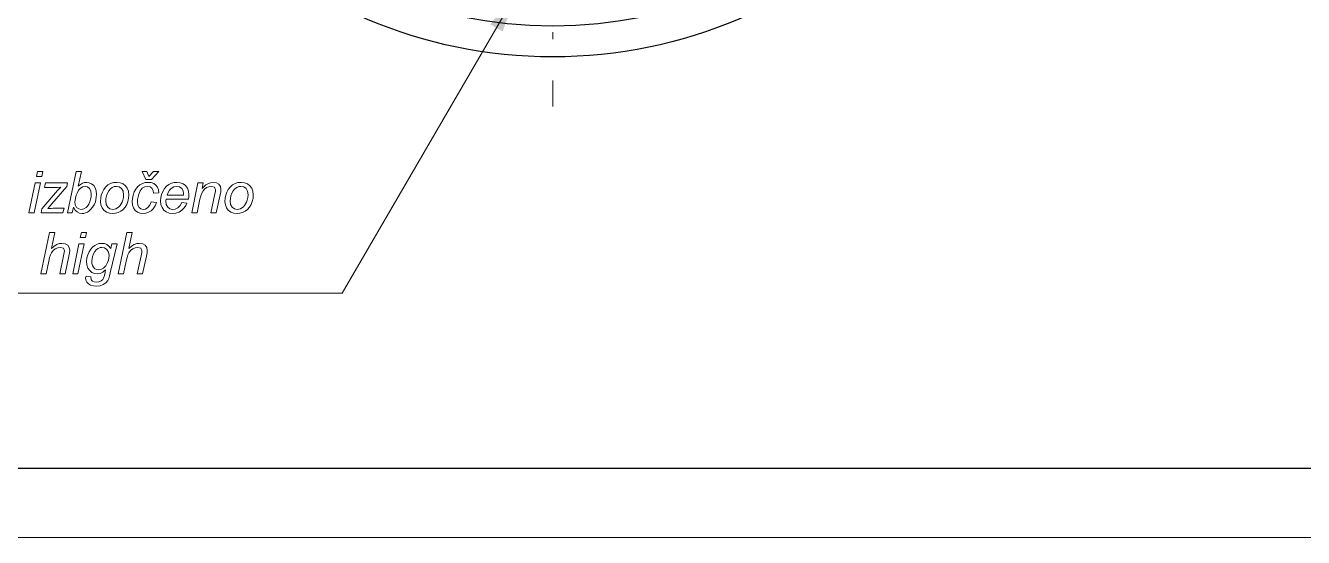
# Model space of a CAD drawing. Extents: x 0 to 297, y 0 to 420.
# Drawn here: x 62.6 to 154.8, y 0 to 36.9 of the extents above; entities that cross this region are included whole.
import ezdxf

# ---------------------------------------------------------------- set-up
doc = ezdxf.new("R2010")
doc.units = 0
doc.linetypes.add('DASHDOT', pattern=[18.5, 12, -3, 0.5, -3])

msp = doc.modelspace()

# ---------------------------------------------------------------- linework, layer by layer
at = {"linetype": 'DASHDOT', "lineweight": 13}
msp.add_line((100.649, 106.972), (100.649, 31.094), dxfattribs=at)
at = {"color": 3, "lineweight": 30}
msp.add_line((20.001, 5), (292, 5), dxfattribs=at)
at = {"lineweight": 13}
msp.add_line((0, 0), (297, 0), dxfattribs=at)
msp.add_lwpolyline([(98.063, 39.326), (85.448, 17.621), (29.541, 17.621)], dxfattribs=at)
for points in [[(63.385, 26.045), (63.463, 26.42), (63.844, 26.42), (63.766, 26.045)], [(65.636, 23.42), (66.261, 26.42), (66.642, 26.42), (66.403, 25.343), (66.569, 25.477), (66.719, 25.564), (66.864, 25.612), (67.015, 25.628), (67.205, 25.603), (67.372, 25.528), (67.518, 25.403), (67.63, 25.23), (67.697, 25.012), (67.719, 24.748), (67.71, 24.563), (67.684, 24.389), (67.639, 24.225), (67.55, 24.007), (67.441, 23.827), (67.321, 23.682), (67.197, 23.569), (67.069, 23.485), (66.939, 23.426), (66.809, 23.39), (66.685, 23.378), (66.487, 23.406), (66.315, 23.488), (66.172, 23.627), (66.065, 23.825), (65.975, 23.42)], [(72.219, 26.42), (71.68, 25.836), (71.273, 25.836), (71.023, 26.42), (71.344, 26.42), (71.501, 26.042), (71.844, 26.42)], [(62.838, 23.42), (63.289, 25.586), (63.67, 25.586), (63.219, 23.42)], [(63.719, 23.42), (63.778, 23.711), (64.911, 25.036), (65.028, 25.167), (65.137, 25.28), (64.914, 25.26), (64.765, 25.253), (63.969, 25.253), (64.052, 25.586), (65.636, 25.586), (65.588, 25.336), (64.505, 24.071), (64.382, 23.93), (64.209, 23.735), (64.449, 23.748), (64.599, 23.753), (65.386, 23.753), (65.302, 23.42)], [(66.173, 24.309), (66.158, 24.243), (66.191, 23.996), (66.29, 23.816), (66.439, 23.706), (66.62, 23.67), (66.805, 23.704), (66.975, 23.805), (67.076, 23.913), (67.165, 24.054), (67.24, 24.229), (67.298, 24.416), (67.333, 24.593), (67.344, 24.76), (67.312, 25.003), (67.215, 25.185), (67.071, 25.299), (66.896, 25.336), (66.708, 25.298), (66.536, 25.182), (66.433, 25.061), (66.341, 24.903), (66.262, 24.709), (66.195, 24.489)], [(68.011, 24.243), (68.026, 24.487), (68.07, 24.713), (68.144, 24.922), (68.248, 25.113), (68.382, 25.288), (68.547, 25.436), (68.736, 25.543), (68.949, 25.607), (69.186, 25.628), (69.429, 25.601), (69.638, 25.52), (69.814, 25.385), (69.946, 25.204), (70.026, 24.985), (70.052, 24.728), (70.036, 24.487), (69.986, 24.256), (69.902, 24.038), (69.788, 23.842), (69.646, 23.678), (69.475, 23.548), (69.287, 23.454), (69.093, 23.397), (68.892, 23.378), (68.651, 23.405), (68.434, 23.485), (68.253, 23.615), (68.12, 23.789), (68.038, 24.001)], [(68.386, 24.282), (68.422, 24.017), (68.53, 23.825), (68.693, 23.709), (68.896, 23.67), (69.125, 23.717), (69.235, 23.776), (69.337, 23.86), (69.428, 23.964), (69.504, 24.08), (69.567, 24.208), (69.616, 24.346), (69.662, 24.541), (69.677, 24.728), (69.641, 24.985), (69.533, 25.177), (69.369, 25.296), (69.168, 25.336), (69.005, 25.316), (68.858, 25.255), (68.725, 25.155), (68.605, 25.017), (68.507, 24.848), (68.439, 24.653), (68.399, 24.456)], [(71.677, 24.211), (72.052, 24.17), (71.948, 23.925), (71.818, 23.726), (71.662, 23.573), (71.485, 23.465), (71.293, 23.4), (71.086, 23.378), (70.868, 23.403), (70.679, 23.479), (70.52, 23.605), (70.399, 23.776), (70.327, 23.988), (70.302, 24.239), (70.318, 24.473), (70.366, 24.704), (70.444, 24.933), (70.553, 25.142), (70.688, 25.314), (70.851, 25.451), (71.036, 25.549), (71.237, 25.608), (71.455, 25.628), (71.674, 25.605), (71.86, 25.537), (72.013, 25.422), (72.128, 25.27), (72.196, 25.089), (72.219, 24.878), (71.844, 24.836), (71.813, 25.046), (71.724, 25.204), (71.588, 25.303), (71.414, 25.336), (71.206, 25.301), (71.027, 25.196), (70.881, 25.02), (70.771, 24.771), (70.719, 24.583), (70.688, 24.4), (70.677, 24.222), (70.707, 23.98), (70.797, 23.808), (70.93, 23.704), (71.091, 23.67), (71.262, 23.703), (71.426, 23.803), (71.569, 23.972)], [(73.885, 24.17), (74.243, 24.128), (74.167, 23.953), (74.047, 23.783), (73.882, 23.619), (73.681, 23.485), (73.457, 23.405), (73.209, 23.378), (72.975, 23.406), (72.761, 23.488), (72.581, 23.624), (72.451, 23.81), (72.371, 24.035), (72.344, 24.29), (72.363, 24.523), (72.419, 24.751), (72.511, 24.974), (72.634, 25.176), (72.778, 25.341), (72.944, 25.467), (73.126, 25.556), (73.318, 25.61), (73.52, 25.628), (73.765, 25.602), (73.975, 25.522), (74.15, 25.39), (74.281, 25.213), (74.36, 24.997), (74.386, 24.742), (74.378, 24.583), (74.355, 24.42), (72.761, 24.42), (72.719, 24.304), (72.755, 24.032), (72.862, 23.832), (73.021, 23.71), (73.211, 23.67), (73.404, 23.702), (73.593, 23.798), (73.76, 23.955)], [(72.819, 24.711), (74.009, 24.711), (74.011, 24.789), (73.977, 25.023), (73.875, 25.195), (73.72, 25.301), (73.526, 25.336), (73.304, 25.297), (73.103, 25.18), (72.987, 25.059), (72.892, 24.903)], [(74.594, 23.42), (75.046, 25.586), (75.427, 25.586), (75.343, 25.184), (75.486, 25.326), (75.622, 25.439), (75.751, 25.523), (75.943, 25.602), (76.138, 25.628), (76.373, 25.592), (76.551, 25.484), (76.663, 25.317), (76.701, 25.101), (76.687, 24.947), (76.644, 24.724), (76.351, 23.42), (75.969, 23.42), (76.271, 24.797), (76.304, 24.971), (76.316, 25.093), (76.24, 25.269), (76.023, 25.336), (75.839, 25.313), (75.669, 25.245), (75.513, 25.131), (75.409, 25.009), (75.32, 24.851), (75.245, 24.656), (75.185, 24.425), (74.976, 23.42)], [(76.993, 24.243), (77.007, 24.487), (77.052, 24.713), (77.126, 24.922), (77.23, 25.113), (77.364, 25.288), (77.529, 25.436), (77.718, 25.543), (77.931, 25.607), (78.168, 25.628), (78.411, 25.601), (78.62, 25.52), (78.796, 25.385), (78.928, 25.204), (79.008, 24.985), (79.034, 24.728), (79.018, 24.487), (78.968, 24.256), (78.884, 24.038), (78.77, 23.842), (78.628, 23.678), (78.457, 23.548), (78.269, 23.454), (78.075, 23.397), (77.873, 23.378), (77.633, 23.405), (77.416, 23.485), (77.234, 23.615), (77.101, 23.789), (77.02, 24.001)], [(77.368, 24.282), (77.404, 24.017), (77.511, 23.825), (77.675, 23.709), (77.877, 23.67), (78.107, 23.717), (78.217, 23.776), (78.319, 23.86), (78.41, 23.964), (78.486, 24.08), (78.548, 24.208), (78.597, 24.346), (78.644, 24.541), (78.659, 24.728), (78.623, 24.985), (78.514, 25.177), (78.351, 25.296), (78.149, 25.336), (77.987, 25.316), (77.84, 25.255), (77.706, 25.155), (77.587, 25.017), (77.489, 24.848), (77.421, 24.653), (77.381, 24.456)], [(63.701, 19.017), (64.326, 22.017), (64.707, 22.017), (64.465, 20.855), (64.666, 21.025), (64.853, 21.139), (65.035, 21.204), (65.222, 21.225), (65.464, 21.19), (65.645, 21.083), (65.758, 20.919), (65.796, 20.709), (65.779, 20.548), (65.73, 20.291), (65.457, 19.017), (65.076, 19.017), (65.35, 20.332), (65.394, 20.565), (65.409, 20.692), (65.336, 20.866), (65.125, 20.934), (64.931, 20.907), (64.746, 20.828), (64.585, 20.703), (64.463, 20.538), (64.397, 20.39), (64.335, 20.192), (64.276, 19.945), (64.082, 19.017)], [(66.551, 21.642), (66.629, 22.017), (67.011, 22.017), (66.933, 21.642)], [(66.969, 18.85), (67.306, 18.809), (67.336, 18.595), (67.444, 18.485), (67.557, 18.446), (67.698, 18.434), (67.896, 18.453), (68.053, 18.513), (68.17, 18.611), (68.231, 18.722), (68.289, 18.895), (68.343, 19.13), (68.38, 19.305), (68.186, 19.145), (67.984, 19.049), (67.774, 19.017), (67.569, 19.044), (67.388, 19.124), (67.23, 19.258), (67.108, 19.441), (67.035, 19.668), (67.011, 19.94), (67.03, 20.176), (67.088, 20.399), (67.184, 20.609), (67.307, 20.796), (67.445, 20.949), (67.597, 21.07), (67.759, 21.156), (67.923, 21.208), (68.091, 21.225), (68.291, 21.202), (68.467, 21.131), (68.618, 21.014), (68.745, 20.85), (68.823, 21.184), (69.207, 21.184), (68.718, 19.09), (68.666, 18.876), (68.604, 18.695), (68.533, 18.549), (68.395, 18.377), (68.213, 18.249), (67.993, 18.169), (67.741, 18.142), (67.501, 18.16), (67.297, 18.213), (67.134, 18.3), (67.019, 18.421), (66.95, 18.567), (66.927, 18.734)], [(69.291, 19.017), (69.916, 22.017), (70.297, 22.017), (70.055, 20.855), (70.256, 21.025), (70.443, 21.139), (70.625, 21.204), (70.812, 21.225), (71.054, 21.19), (71.235, 21.083), (71.348, 20.919), (71.386, 20.709), (71.369, 20.548), (71.319, 20.291), (71.047, 19.017), (70.666, 19.017), (70.94, 20.332), (70.984, 20.565), (70.999, 20.692), (70.926, 20.866), (70.715, 20.934), (70.521, 20.907), (70.336, 20.828), (70.175, 20.703), (70.053, 20.538), (69.987, 20.39), (69.924, 20.192), (69.866, 19.945), (69.672, 19.017)], [(66.004, 19.017), (66.456, 21.184), (66.837, 21.184), (66.386, 19.017)], [(67.386, 19.97), (67.397, 19.773), (67.429, 19.633), (67.504, 19.494), (67.605, 19.392), (67.725, 19.329), (67.858, 19.309), (68.041, 19.341), (68.222, 19.437), (68.386, 19.6), (68.515, 19.833), (68.577, 20.008), (68.614, 20.179), (68.627, 20.344), (68.589, 20.586), (68.478, 20.774), (68.311, 20.894), (68.109, 20.934), (67.976, 20.916), (67.846, 20.861), (67.723, 20.769), (67.609, 20.639), (67.512, 20.476), (67.442, 20.283), (67.4, 20.101)]]:
    msp.add_lwpolyline(points, close=True, dxfattribs=at)
at = {"lineweight": 30}
for radius in [34.35, 32.13]:
    msp.add_circle((100.649, 69.033), radius, dxfattribs=at)
at = {"lineweight": 13}
msp.add_solid([(97.029, 36.51), (98.063, 39.326), (96.128, 37.034)], dxfattribs=at)

doc.saveas('drawing.dxf')
